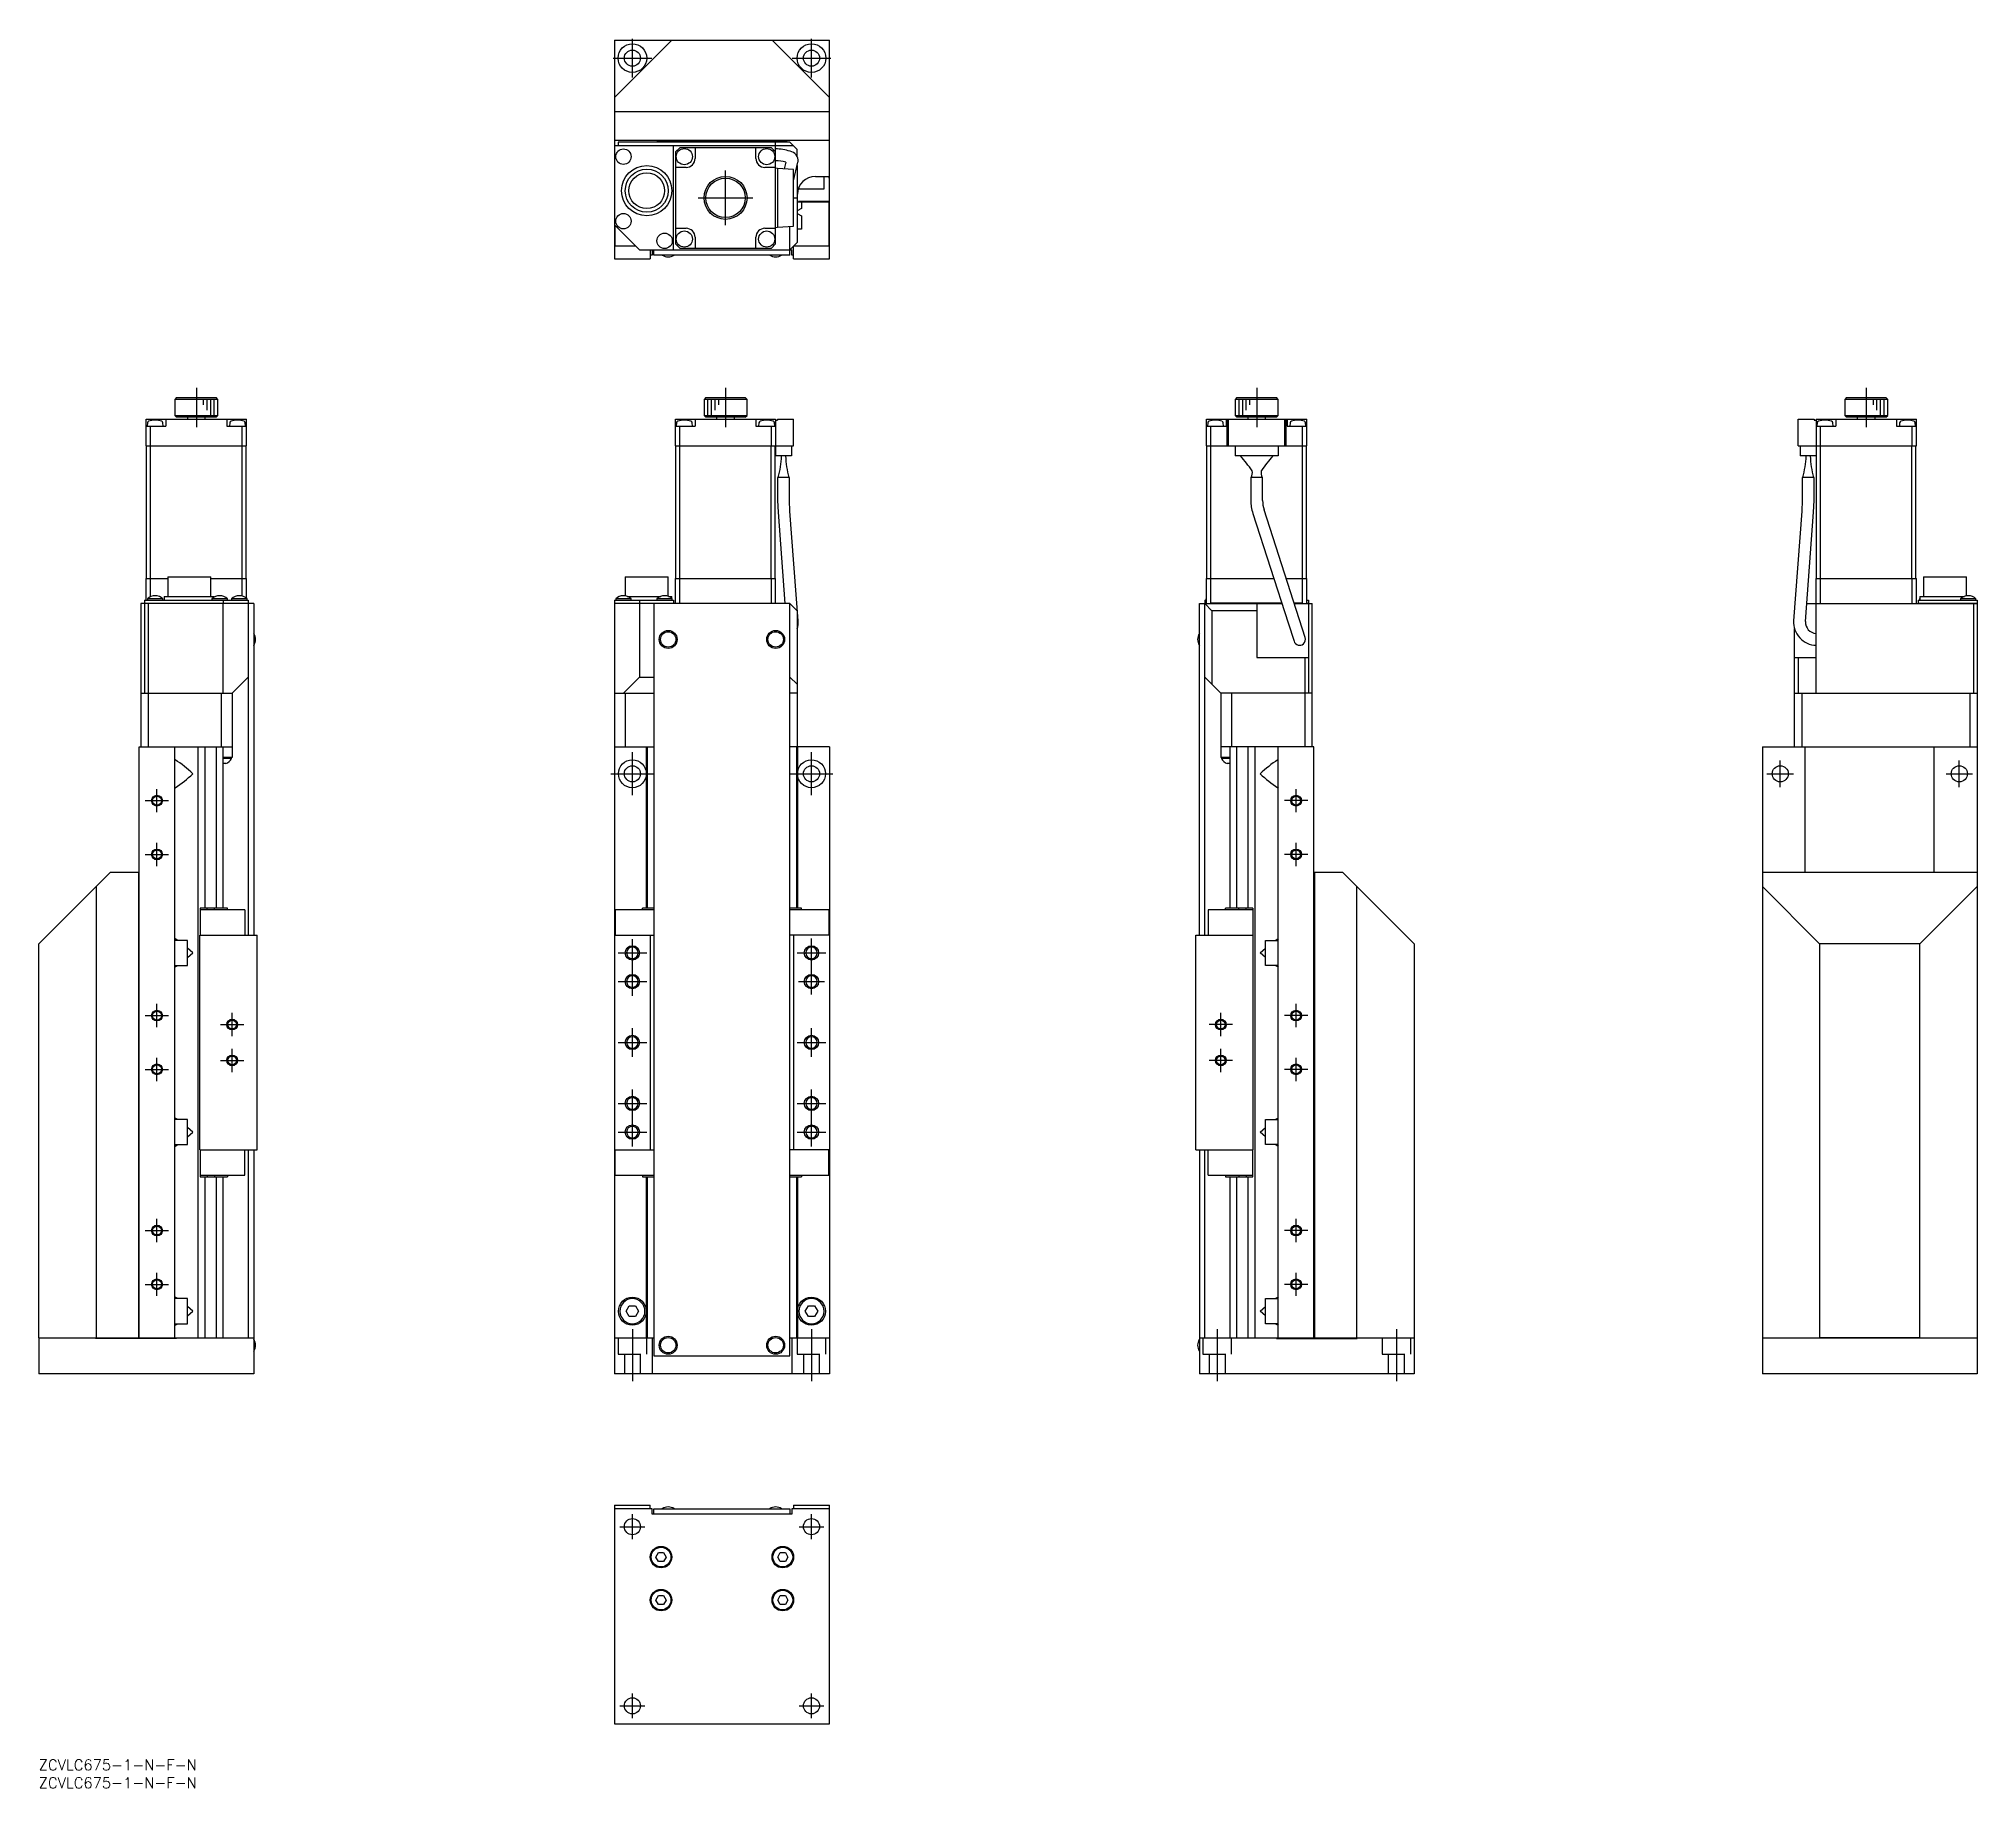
# Model space of a CAD drawing. Extents: x 0 to 541, y -8 to 480.
import ezdxf

# ---------------------------------------------------------------- set-up
doc = ezdxf.new("R2010")
doc.units = 0
doc.header["$LTSCALE"] = 0.5
doc.linetypes.add('CENTER', pattern=[50.8, 31.75, -6.35, 6.35, -6.35])
doc.linetypes.add('DASHED', pattern=[19.05, 12.7, -6.35])
for name, color, linetype in [('MSM_CENTER', 1, 'CENTER'), ('MSM_CONTINUOUS', 7, 'CONTINUOUS'), ('MSM_DASHED', 4, 'DASHED'), ('MSM_NARROW', 5, 'CONTINUOUS'), ('MSM_PART_NUMBER', 7, 'CONTINUOUS')]:
    doc.layers.add(name, color=color, linetype=linetype)
doc.styles.get("Standard").update_dxf_attribs({"font": 'txt.shx', "height": 3, "bigfont": 'bigfont.shx'})

# ---------------------------------------------------------------- blocks, each defined once
blk = doc.blocks.new('*U2')
at = {"layer": 'MSM_PART_NUMBER'}
blk.add_text('ZCVLC675-1-N-F-N', height=3, dxfattribs=at).set_placement((0, -3))
blk = doc.blocks.new('*U3')
at = {"layer": 'MSM_PART_NUMBER'}
blk.add_text('ZCVLC675-1-N-F-N', height=3, dxfattribs=at).set_placement((0, -8))

msp = doc.modelspace()

# ---------------------------------------------------------------- linework, layer by layer
at = {"layer": 'MSM_CENTER'}
for p, q in [((165.74, 469.49), (165.74, 480.29)), ((215.74, 469.49), (215.74, 480.29)), ((160.34, 474.89), (171.14, 474.89)), ((210.34, 474.89), (221.14, 474.89)), ((191.74, 428.29), (191.74, 443.49)), ((184.14, 435.89), (199.34, 435.89)), ((44, 382.87), (44, 371.92)), ((191.74, 382.87), (191.74, 371.92)), ((340.04, 382.87), (340.04, 371.92)), ((510.22, 382.87), (510.22, 371.92)), ((165.74, 269.14), (165.74, 281.14)), ((215.74, 269.14), (215.74, 281.14)), ((486.22, 271.44), (486.22, 278.84)), ((536.22, 271.44), (536.22, 278.84)), ((33, 264.39), (33, 270.89)), ((159.74, 275.14), (171.74, 275.14)), ((209.74, 275.14), (221.74, 275.14)), ((351.04, 264.39), (351.04, 270.89)), ((482.52, 275.14), (489.92, 275.14)), ((532.52, 275.14), (539.92, 275.14)), ((29.75, 267.64), (36.25, 267.64)), ((354.29, 267.64), (347.79, 267.64)), ((33, 249.39), (33, 255.89)), ((351.04, 249.39), (351.04, 255.89)), ((29.75, 252.64), (36.25, 252.64)), ((354.29, 252.64), (347.79, 252.64)), ((165.74, 213.14), (165.74, 229.14)), ((215.74, 213.49), (215.74, 229.14)), ((161.74, 225.14), (169.74, 225.14)), ((211.74, 225.14), (219.74, 225.14)), ((161.74, 217.14), (169.74, 217.14)), ((212.09, 217.14), (219.39, 217.14)), ((29.75, 207.64), (36.25, 207.64)), ((33, 204.39), (33, 210.89)), ((54, 201.89), (54, 208.39)), ((330.04, 201.89), (330.04, 208.39)), ((354.29, 207.64), (347.79, 207.64)), ((351.04, 204.39), (351.04, 210.89)), ((50.75, 205.14), (57.25, 205.14)), ((165.74, 196.14), (165.74, 204.14)), ((215.74, 196.14), (215.74, 204.14)), ((333.29, 205.14), (326.79, 205.14)), ((33, 189.39), (33, 195.89)), ((50.75, 195.14), (57.25, 195.14)), ((54, 191.89), (54, 198.39)), ((161.74, 200.14), (169.74, 200.14)), ((211.74, 200.14), (219.74, 200.14)), ((333.29, 195.14), (326.79, 195.14)), ((330.04, 191.89), (330.04, 198.39)), ((351.04, 189.39), (351.04, 195.89)), ((29.75, 192.64), (36.25, 192.64)), ((354.29, 192.64), (347.79, 192.64)), ((165.74, 171.14), (165.74, 187.14)), ((215.74, 171.14), (215.74, 187.14)), ((161.74, 183.14), (169.74, 183.14)), ((211.74, 183.14), (219.74, 183.14)), ((161.74, 175.14), (169.74, 175.14)), ((211.74, 175.14), (219.74, 175.14)), ((29.75, 147.64), (36.25, 147.64)), ((33, 144.39), (33, 150.89)), ((354.29, 147.64), (347.79, 147.64)), ((351.04, 144.39), (351.04, 150.89)), ((33, 129.39), (33, 135.89)), ((351.04, 129.39), (351.04, 135.89)), ((29.75, 132.64), (36.25, 132.64)), ((354.29, 132.64), (347.79, 132.64)), ((165.74, 120.14), (165.74, 105.64)), ((215.74, 120.14), (215.74, 105.64)), ((329.04, 120.14), (329.04, 105.64)), ((379.04, 120.14), (379.04, 105.64)), ((162.27, 65), (169.22, 65)), ((165.74, 61.53), (165.74, 68.48)), ((212.27, 65), (219.22, 65)), ((215.74, 61.53), (215.74, 68.48)), ((165.74, 11.53), (165.74, 18.48)), ((215.74, 11.53), (215.74, 18.48)), ((162.27, 15), (169.22, 15)), ((212.27, 15), (219.22, 15))]:
    msp.add_line(p, q, dxfattribs=at)
at = {"layer": 'MSM_CONTINUOUS'}
for p, q in [((160.74, 463.89), (176.74, 479.89)), ((160.74, 479.89), (220.74, 479.89)), ((160.74, 479.89), (160.74, 418.89)), ((204.74, 479.89), (220.74, 463.89)), ((220.74, 418.89), (220.74, 479.89)), ((160.74, 464.09), (160.84, 464.09)), ((160.84, 464.09), (160.84, 463.99)), ((220.74, 463.99), (220.64, 463.99)), ((220.74, 459.89), (160.74, 459.89)), ((160.74, 451.99), (160.84, 451.89)), ((220.74, 451.89), (160.74, 451.89)), ((210.74, 450.39), (160.74, 450.39)), ((209.74, 451.39), (161.74, 451.39)), ((161.74, 451.39), (161.74, 450.39)), ((161.74, 450.49), (205.74, 450.49)), ((172.74, 451.59), (172.74, 451.89)), ((208.74, 451.59), (172.74, 451.59)), ((177.24, 421.39), (177.24, 450.39)), ((178.94, 449.89), (177.74, 448.69)), ((204.54, 449.89), (178.94, 449.89)), ((183.24, 449.89), (183.24, 446.89)), ((200.24, 446.89), (200.24, 449.89)), ((205.74, 448.69), (204.54, 449.89)), ((205.74, 450.49), (205.64, 450.39)), ((205.74, 450.49), (205.74, 451.39)), ((205.74, 423.09), (205.74, 450.39)), ((208.74, 451.89), (208.74, 451.59)), ((211.74, 449.39), (209.74, 451.39)), ((211.74, 447.41), (211.74, 449.39)), ((220.64, 451.89), (220.74, 451.99)), ((177.74, 448.69), (177.74, 423.09)), ((180.74, 444.39), (177.74, 444.39)), ((205.74, 444.39), (202.74, 444.39)), ((206.24, 444.1), (205.74, 444.14)), ((206.24, 444.1), (206.24, 427.67)), ((210.74, 443.79), (206.24, 444.1)), ((208.56, 445.82), (208.13, 443.97)), ((210.74, 440.63), (211.96, 445.87)), ((211.74, 444.91), (211.74, 423.39)), ((210.74, 427.99), (210.74, 443.79)), ((212.24, 438.85), (212.24, 438.39)), ((212.24, 438.39), (219.24, 438.39)), ((216.84, 441.89), (220.74, 441.89)), ((219.24, 438.39), (219.24, 441.89)), ((220.64, 441.39), (220.64, 441.89)), ((220.74, 441.39), (220.64, 441.39)), ((210.74, 435.89), (211.74, 435.89)), ((211.84, 435.39), (211.74, 435.39)), ((211.74, 434.79), (220.54, 434.79)), ((211.84, 435.39), (211.84, 436.89)), ((220.74, 434.89), (212.14, 434.89)), ((212.14, 434.89), (212.14, 434.79)), ((212.94, 434.79), (212.94, 432.91)), ((220.54, 434.79), (220.54, 422.39)), ((160.74, 428.39), (167.74, 421.39)), ((160.94, 422.39), (160.94, 428.19)), ((205.74, 427.64), (206.24, 427.67)), ((206.24, 427.67), (210.74, 427.99)), ((209.74, 419.89), (209.74, 427.92)), ((212.94, 432.91), (211.75, 432.22)), ((211.75, 431.55), (212.94, 430.86)), ((212.94, 430.86), (212.94, 427.19)), ((166.74, 422.39), (160.94, 422.39)), ((177.74, 427.39), (180.74, 427.39)), ((177.74, 423.09), (178.94, 421.89)), ((183.24, 424.89), (183.24, 421.89)), ((200.24, 421.89), (200.24, 424.89)), ((202.74, 427.39), (205.74, 427.39)), ((204.54, 421.89), (205.74, 423.09)), ((211.74, 423.39), (209.74, 421.39)), ((210.74, 422.19), (210.54, 422.19)), ((220.54, 422.39), (210.74, 422.39)), ((210.74, 418.89), (210.74, 422.19)), ((212.94, 427.19), (211.74, 427.19)), ((160.74, 418.89), (170.74, 418.89)), ((167.74, 421.39), (210.24, 421.39)), ((170.74, 421.39), (170.74, 418.89)), ((171.24, 419.89), (170.74, 419.89)), ((171.24, 421.39), (171.24, 419.89)), ((171.74, 419.89), (171.74, 421.39)), ((209.74, 421.29), (171.74, 421.29)), ((209.74, 419.89), (171.74, 419.89)), ((178.94, 421.89), (204.54, 421.89)), ((210.24, 419.89), (210.24, 421.39)), ((210.74, 419.89), (210.24, 419.89)), ((210.74, 418.89), (220.74, 418.89)), ((38.5, 380.14), (38, 379.64)), ((38, 379.64), (38, 375.14)), ((50, 379.64), (38, 379.64)), ((38.5, 380.14), (49.5, 380.14)), ((50, 379.64), (49.5, 380.14)), ((50, 375.14), (50, 379.64)), ((186.24, 380.14), (185.74, 379.64)), ((197.74, 379.64), (185.74, 379.64)), ((185.74, 379.64), (185.74, 375.14)), ((186.24, 380.14), (197.24, 380.14)), ((197.74, 379.64), (197.24, 380.14)), ((197.74, 375.14), (197.74, 379.64)), ((334.54, 380.14), (334.04, 379.64)), ((346.04, 379.64), (334.04, 379.64)), ((334.04, 379.64), (334.04, 375.14)), ((334.54, 380.14), (345.54, 380.14)), ((346.04, 379.64), (345.54, 380.14)), ((346.04, 375.14), (346.04, 379.64)), ((504.72, 380.14), (504.22, 379.64)), ((516.22, 379.64), (504.22, 379.64)), ((504.22, 379.64), (504.22, 375.14)), ((504.72, 380.14), (515.72, 380.14)), ((516.22, 379.64), (515.72, 380.14)), ((516.22, 375.14), (516.22, 379.64)), ((30, 366.64), (30, 374.14)), ((30, 374.14), (58, 374.14)), ((35.5, 374.14), (35.5, 372.14)), ((38, 375.14), (38.5, 374.64)), ((38, 375.14), (50, 375.14)), ((49.5, 374.64), (38.5, 374.64)), ((41.5, 374.64), (41.5, 374.14)), ((46.5, 374.14), (46.5, 374.64)), ((49.5, 374.64), (50, 375.14)), ((52.5, 374.14), (52.5, 372.14)), ((58, 366.64), (58, 374.14)), ((177.74, 374.14), (205.74, 374.14)), ((177.74, 366.64), (177.74, 374.14)), ((183.24, 374.14), (183.24, 372.14)), ((185.74, 375.14), (197.74, 375.14)), ((185.74, 375.14), (186.24, 374.64)), ((197.24, 374.64), (186.24, 374.64)), ((189.24, 374.64), (189.24, 374.14)), ((194.24, 374.14), (194.24, 374.64)), ((197.24, 374.64), (197.74, 375.14)), ((200.24, 374.14), (200.24, 372.14)), ((205.74, 374.14), (205.74, 363.84)), ((205.74, 373.84), (206.24, 373.84)), ((206.24, 374.14), (210.74, 374.14)), ((206.24, 374.14), (206.24, 373.84)), ((210.74, 366.64), (210.74, 374.14)), ((326.04, 366.64), (326.04, 374.14)), ((326.04, 374.14), (354.04, 374.14)), ((331.54, 374.14), (331.54, 372.14)), ((331.79, 366.64), (331.79, 373.84)), ((331.79, 373.84), (331.83, 373.84)), ((331.83, 374.14), (331.83, 373.84)), ((332.14, 366.64), (332.14, 374.14)), ((334.04, 375.14), (334.54, 374.64)), ((334.04, 375.14), (346.04, 375.14)), ((345.54, 374.64), (334.54, 374.64)), ((337.54, 374.64), (337.54, 374.14)), ((342.54, 374.14), (342.54, 374.64)), ((345.54, 374.64), (346.04, 375.14)), ((347.94, 366.64), (347.94, 374.14)), ((348.26, 374.14), (348.26, 373.84)), ((348.26, 373.84), (348.29, 373.84)), ((348.29, 366.64), (348.29, 373.84)), ((348.54, 374.14), (348.54, 372.14)), ((354.04, 366.64), (354.04, 374.14)), ((491.22, 366.64), (491.22, 374.14)), ((491.22, 374.14), (495.72, 374.14)), ((495.72, 374.14), (495.72, 373.84)), ((495.72, 373.84), (496.22, 373.84)), ((496.22, 374.14), (524.22, 374.14)), ((496.22, 374.14), (496.22, 363.84)), ((501.72, 374.14), (501.72, 372.14)), ((504.22, 375.14), (516.22, 375.14)), ((504.22, 375.14), (504.72, 374.64)), ((515.72, 374.64), (504.72, 374.64)), ((507.72, 374.64), (507.72, 374.14)), ((512.72, 374.14), (512.72, 374.64)), ((515.72, 374.64), (516.22, 375.14)), ((518.72, 374.14), (518.72, 372.14)), ((524.22, 366.64), (524.22, 374.14)), ((30, 372.14), (35.5, 372.14)), ((30.34, 373.13), (30.25, 372.14)), ((31.2, 366.64), (31.2, 372.14)), ((34.75, 372.14), (34.66, 373.13)), ((52.5, 372.14), (58, 372.14)), ((53.34, 373.13), (53.25, 372.14)), ((56.8, 366.64), (56.8, 372.14)), ((57.75, 372.14), (57.66, 373.13)), ((177.74, 372.14), (183.24, 372.14)), ((178.08, 373.13), (177.99, 372.14)), ((178.94, 366.64), (178.94, 372.14)), ((182.49, 372.14), (182.4, 373.13)), ((200.24, 372.14), (205.74, 372.14)), ((201.08, 373.13), (200.99, 372.14)), ((204.54, 366.64), (204.54, 372.14)), ((205.49, 372.14), (205.4, 373.13)), ((326.04, 372.14), (331.54, 372.14)), ((326.38, 373.13), (326.29, 372.14)), ((327.24, 366.64), (327.24, 372.14)), ((330.79, 372.14), (330.71, 373.13)), ((348.54, 372.14), (354.04, 372.14)), ((349.38, 373.13), (349.29, 372.14)), ((352.84, 366.64), (352.84, 372.14)), ((353.79, 372.14), (353.71, 373.13)), ((496.22, 372.14), (501.72, 372.14)), ((496.55, 373.13), (496.47, 372.14)), ((497.42, 366.64), (497.42, 372.14)), ((500.97, 372.14), (500.88, 373.13)), ((518.72, 372.14), (524.22, 372.14)), ((519.55, 373.13), (519.47, 372.14)), ((523.02, 366.64), (523.02, 372.14)), ((523.97, 372.14), (523.88, 373.13)), ((30, 366.64), (58, 366.64)), ((30.1, 329.64), (30.1, 366.64)), ((31.24, 329.64), (31.24, 366.64)), ((56.76, 329.64), (56.76, 366.64)), ((57.9, 329.64), (57.9, 366.64)), ((177.74, 366.64), (210.74, 366.64)), ((177.84, 329.64), (177.84, 366.64)), ((178.98, 329.64), (178.98, 366.64)), ((204.5, 329.64), (204.5, 366.64)), ((205.64, 329.64), (205.64, 366.64)), ((210.14, 363.84), (205.74, 363.84)), ((210.14, 366.64), (210.14, 363.84)), ((326.04, 366.64), (354.04, 366.64)), ((326.14, 329.64), (326.14, 366.64)), ((327.28, 329.64), (327.28, 366.64)), ((334.04, 366.64), (334.04, 363.84)), ((346.04, 363.84), (334.04, 363.84)), ((346.04, 366.64), (346.04, 363.84)), ((352.8, 329.64), (352.8, 366.64)), ((353.94, 329.64), (353.94, 366.64)), ((491.22, 366.64), (524.22, 366.64)), ((491.82, 366.64), (491.82, 363.84)), ((496.22, 363.84), (491.82, 363.84)), ((496.32, 329.64), (496.32, 366.64)), ((497.46, 329.64), (497.46, 366.64)), ((522.98, 329.64), (522.98, 366.64)), ((524.12, 329.64), (524.12, 366.64)), ((209.59, 357.84), (206.29, 357.84)), ((206.29, 357.84), (206.29, 351.45)), ((209.59, 351.45), (209.59, 357.84)), ((341.69, 357.84), (338.39, 357.84)), ((338.39, 357.84), (338.39, 351.45)), ((341.3, 359.7), (341.34, 359.79)), ((341.69, 351.45), (341.69, 357.84)), ((495.67, 357.84), (492.37, 357.84)), ((492.37, 357.84), (492.37, 351.45)), ((495.67, 351.45), (495.67, 357.84)), ((206.29, 351.45), (206.41, 348.19)), ((206.41, 348.19), (208.33, 322.64)), ((209.7, 348.43), (209.59, 351.45)), ((212, 317.86), (209.7, 348.43)), ((338.97, 347.8), (348.83, 317.23)), ((353.61, 313.16), (342.11, 348.82)), ((492.26, 348.43), (489.96, 317.86)), ((492.37, 351.45), (492.26, 348.43)), ((493.25, 317.62), (495.55, 348.19)), ((495.55, 348.19), (495.67, 351.45)), ((30, 329.64), (36, 329.64)), ((30, 323.64), (30, 329.64)), ((31.2, 324.55), (31.2, 329.64)), ((36, 330.14), (48, 330.14)), ((36, 330.14), (36, 324.64)), ((48, 324.64), (48, 330.14)), ((48, 329.64), (58, 329.64)), ((56.8, 324.73), (56.8, 329.64)), ((58, 324.08), (58, 329.64)), ((163.74, 330.14), (175.74, 330.14)), ((163.74, 330.14), (163.74, 324.8)), ((175.74, 324.67), (175.74, 330.14)), ((177.74, 322.64), (177.74, 329.64)), ((177.74, 329.64), (205.74, 329.64)), ((178.94, 322.64), (178.94, 329.64)), ((204.54, 322.64), (204.54, 329.64)), ((205.74, 322.74), (205.74, 329.64)), ((326.04, 322.64), (326.04, 329.64)), ((326.04, 329.64), (344.82, 329.64)), ((327.24, 322.74), (327.24, 329.64)), ((348.29, 329.64), (354.04, 329.64)), ((352.84, 322.74), (352.84, 329.64)), ((354.04, 322.64), (354.04, 329.64)), ((496.22, 322.74), (496.22, 329.64)), ((496.22, 329.64), (524.22, 329.64)), ((497.42, 322.64), (497.42, 329.64)), ((523.02, 322.64), (523.02, 329.64)), ((524.22, 322.64), (524.22, 329.64)), ((526.22, 330.14), (538.22, 330.14)), ((526.22, 330.14), (526.22, 324.64)), ((538.22, 324.8), (538.22, 330.14)), ((28.5, 322.64), (28.5, 282.64)), ((29.4, 322.64), (28.5, 322.64)), ((29.4, 322.64), (29.5, 322.54)), ((29.5, 323.64), (29.5, 322.74)), ((29.5, 323.64), (58.5, 323.64)), ((29.5, 322.74), (58.5, 322.74)), ((29.5, 322.74), (29.6, 322.64)), ((29.5, 322.64), (29.5, 297.64)), ((58.5, 322.64), (29.5, 322.64)), ((34.65, 323.93), (30.35, 323.93)), ((30.35, 323.93), (30.35, 323.64)), ((30.5, 322.64), (30.5, 282.64)), ((34.65, 323.64), (34.65, 323.93)), ((35, 324.64), (49, 324.64)), ((35, 324.64), (35, 323.64)), ((52.65, 323.93), (48.35, 323.93)), ((48.35, 323.93), (48.35, 323.64)), ((49, 324.44), (49, 324.64)), ((51.46, 322.64), (51.5, 322.74)), ((51.5, 323.64), (51.5, 322.74)), ((51.5, 297.64), (51.5, 322.64)), ((52.65, 323.64), (52.65, 323.93)), ((58.15, 323.93), (53.85, 323.93)), ((53.85, 323.93), (53.85, 323.64)), ((58.15, 323.64), (58.15, 323.93)), ((58.4, 322.64), (58.5, 322.74)), ((58.5, 323.64), (58.5, 322.74)), ((58.6, 322.64), (58.5, 322.54)), ((58.5, 322.64), (58.5, 230.14)), ((60, 322.64), (58.6, 322.64)), ((60, 322.64), (60, 230.14)), ((160.74, 323.64), (177.24, 323.64)), ((160.74, 323.64), (160.74, 322.74)), ((160.84, 322.64), (160.74, 322.74)), ((160.74, 322.74), (177.24, 322.74)), ((160.74, 322.64), (160.74, 107.64)), ((209.74, 322.64), (160.74, 322.64)), ((165.39, 323.93), (161.09, 323.93)), ((161.09, 323.93), (161.09, 323.64)), ((164.32, 324.64), (173.66, 324.64)), ((165.39, 323.64), (165.39, 323.93)), ((167.74, 323.64), (167.74, 322.74)), ((167.78, 322.64), (167.74, 322.74)), ((167.74, 322.64), (167.74, 302.14)), ((171.74, 322.64), (171.74, 112.64)), ((176.89, 323.93), (172.59, 323.93)), ((172.59, 323.93), (172.59, 323.64)), ((175.82, 324.64), (176.74, 324.64)), ((176.74, 324.08), (176.74, 324.64)), ((176.89, 323.64), (176.89, 323.93)), ((177.14, 322.64), (177.24, 322.74)), ((177.24, 323.64), (177.24, 322.74)), ((205.64, 322.64), (205.74, 322.74)), ((211.74, 320.64), (209.74, 322.64)), ((209.74, 112.64), (209.74, 322.64)), ((211.74, 320.64), (211.74, 282.64)), ((324.04, 230.14), (324.04, 322.64)), ((324.04, 322.64), (325.44, 322.64)), ((325.54, 322.54), (325.44, 322.64)), ((325.54, 323.64), (325.54, 322.74)), ((325.54, 323.64), (326.04, 323.64)), ((325.64, 322.64), (325.54, 322.74)), ((325.54, 322.74), (326.04, 322.74)), ((325.54, 230.14), (325.54, 322.64)), ((327.54, 320.64), (325.54, 322.64)), ((325.54, 322.64), (347.08, 322.64)), ((326.04, 323.93), (325.89, 323.93)), ((325.89, 323.93), (325.89, 323.64)), ((327.14, 322.64), (327.24, 322.74)), ((347.05, 322.74), (327.24, 322.74)), ((327.54, 320.64), (327.54, 300.14)), ((340.04, 320.64), (327.54, 320.64)), ((340.04, 322.64), (340.04, 307.64)), ((352.84, 322.74), (350.52, 322.74)), ((350.55, 322.64), (354.54, 322.64)), ((352.84, 322.74), (352.94, 322.64)), ((354.04, 323.64), (354.54, 323.64)), ((354.04, 322.74), (354.54, 322.74)), ((354.54, 322.74), (354.44, 322.64)), ((354.54, 323.64), (354.54, 322.74)), ((354.54, 322.64), (354.54, 297.64)), ((354.64, 322.64), (354.54, 322.54)), ((354.64, 297.64), (354.64, 322.64)), ((354.64, 322.64), (355.54, 322.64)), ((355.54, 282.64), (355.54, 322.64)), ((493.62, 322.64), (541.22, 322.64)), ((496.22, 322.74), (496.32, 322.64)), ((496.22, 297.64), (496.22, 322.64)), ((524.72, 323.64), (541.22, 323.64)), ((524.72, 323.64), (524.72, 322.74)), ((524.72, 322.74), (541.22, 322.74)), ((524.72, 322.74), (524.82, 322.64)), ((525.22, 323.93), (525.07, 323.93)), ((525.07, 323.93), (525.07, 323.64)), ((525.22, 324.64), (537.64, 324.64)), ((525.22, 324.64), (525.22, 323.64)), ((540.87, 323.93), (536.57, 323.93)), ((536.57, 323.93), (536.57, 323.64)), ((540.22, 322.64), (540.22, 297.64)), ((540.87, 323.64), (540.87, 323.93)), ((541.22, 322.74), (541.12, 322.64)), ((541.22, 323.64), (541.22, 322.74)), ((541.22, 322.64), (541.22, 107.64)), ((348.83, 317.23), (350.47, 312.15)), ((490.22, 282.64), (490.22, 315.57)), ((340.04, 307.64), (354.54, 307.64)), ((353.54, 282.64), (353.54, 307.64)), ((490.22, 307.64), (496.22, 307.64)), ((491.22, 307.64), (491.22, 297.64)), ((54, 297.64), (58.5, 302.14)), ((163.24, 297.64), (167.74, 302.14)), ((167.74, 302.14), (171.74, 302.14)), ((209.74, 302.14), (211.74, 300.14)), ((325.54, 302.14), (327.54, 300.14)), ((327.54, 300.14), (329.94, 297.74)), ((330.04, 297.64), (329.94, 297.74)), ((28.5, 297.64), (54, 297.64)), ((51, 282.64), (51, 297.64)), ((54, 297.64), (54, 279.64)), ((160.74, 297.64), (171.74, 297.64)), ((163.74, 297.64), (163.74, 282.64)), ((211.74, 297.64), (209.74, 297.64)), ((330.04, 297.64), (330.04, 279.64)), ((355.54, 297.64), (330.04, 297.64)), ((333.04, 297.64), (333.04, 282.64)), ((490.22, 297.64), (541.22, 297.64)), ((492.22, 297.64), (492.22, 282.64)), ((539.22, 282.64), (539.22, 297.64)), ((28, 117.64), (28, 282.64)), ((28, 282.64), (54, 282.64)), ((38, 117.64), (38, 282.64)), ((44.5, 117.64), (44.5, 282.64)), ((46.46, 237.64), (46.46, 282.64)), ((49.54, 282.64), (49.54, 237.64)), ((51.5, 237.64), (51.5, 282.64)), ((160.74, 282.64), (171.74, 282.64)), ((169.64, 237.64), (169.64, 282.64)), ((169.94, 237.64), (169.94, 282.64)), ((220.74, 282.64), (209.74, 282.64)), ((211.54, 282.64), (211.54, 237.64)), ((211.84, 282.64), (211.84, 237.64)), ((220.74, 282.64), (220.74, 107.64)), ((356.04, 282.64), (330.04, 282.64)), ((332.54, 282.64), (332.54, 237.64)), ((334.51, 237.64), (334.51, 282.64)), ((337.58, 282.64), (337.58, 237.64)), ((339.54, 282.64), (339.54, 117.64)), ((346.04, 117.64), (346.04, 282.64)), ((356.04, 117.64), (356.04, 282.64)), ((481.22, 282.64), (481.22, 107.64)), ((481.22, 282.64), (541.22, 282.64)), ((493.22, 247.64), (493.22, 282.64)), ((529.22, 247.64), (529.22, 282.64)), ((38, 278.88), (38.12, 279.04)), ((54, 279.64), (51.5, 279.64)), ((53.85, 279.44), (51.5, 279.44)), ((52.22, 277.99), (51.5, 277.99)), ((53.85, 279.44), (53.85, 279.64)), ((332.54, 279.64), (330.04, 279.64)), ((330.19, 279.64), (330.19, 279.44)), ((332.54, 279.44), (330.19, 279.44)), ((332.54, 277.99), (331.82, 277.99)), ((346.04, 278.88), (345.92, 279.04)), ((38, 271.4), (38.12, 271.24)), ((346.04, 271.4), (345.92, 271.24)), ((20, 247.64), (0, 227.64)), ((16, 243.64), (16, 117.64)), ((20, 247.64), (28, 247.64)), ((27.9, 117.64), (27.9, 247.64)), ((356.04, 247.64), (364.04, 247.64)), ((356.14, 247.64), (356.14, 117.64)), ((384.04, 227.64), (364.04, 247.64)), ((368.04, 117.64), (368.04, 243.64)), ((481.22, 247.64), (541.22, 247.64)), ((497.22, 227.64), (481.22, 243.64)), ((541.22, 243.64), (525.22, 227.64)), ((45.1, 237.64), (45.1, 230.14)), ((52.7, 237.64), (45.1, 237.64)), ((57.5, 237.14), (45.1, 237.14)), ((46.98, 237.14), (46.98, 237.64)), ((49.02, 237.14), (49.02, 237.64)), ((52.7, 237.14), (52.7, 237.64)), ((52.7, 237.14), (52.7, 237.64)), ((57.5, 237.14), (57.5, 230.14)), ((57.5, 237.14), (57.5, 230.14)), ((160.94, 237.14), (160.94, 230.14)), ((171.74, 237.14), (160.94, 237.14)), ((168.54, 237.14), (168.54, 237.64)), ((171.74, 237.64), (168.54, 237.64)), ((212.94, 237.64), (209.74, 237.64)), ((220.54, 237.14), (209.74, 237.14)), ((212.94, 237.14), (212.94, 237.64)), ((220.54, 237.14), (220.54, 230.14)), ((326.54, 237.14), (326.54, 230.14)), ((338.94, 237.14), (326.54, 237.14)), ((331.34, 237.14), (331.34, 237.64)), ((338.94, 237.64), (331.34, 237.64)), ((335.02, 237.14), (335.02, 237.64)), ((337.07, 237.14), (337.07, 237.64)), ((338.94, 237.64), (338.94, 230.14)), ((0, 117.74), (0, 227.64)), ((38.12, 229.04), (38, 228.88)), ((41.5, 228.64), (38, 228.64)), ((38.87, 228.64), (38.12, 229.04)), ((41.5, 221.64), (41.5, 228.64)), ((45, 170.14), (45, 230.14)), ((45, 230.14), (61, 230.14)), ((61, 170.14), (61, 230.14)), ((160.74, 230.14), (171.74, 230.14)), ((170.74, 230.14), (170.74, 170.14)), ((220.74, 230.14), (209.74, 230.14)), ((210.74, 230.14), (210.74, 170.14)), ((323.04, 170.14), (323.04, 230.14)), ((323.04, 230.14), (339.04, 230.14)), ((339.04, 170.14), (339.04, 230.14)), ((342.54, 221.64), (342.54, 228.64)), ((342.54, 228.64), (346.04, 228.64)), ((345.17, 228.64), (345.92, 229.04)), ((345.92, 229.04), (346.04, 228.88)), ((384.04, 227.64), (384.04, 117.74)), ((525.22, 227.64), (497.22, 227.64)), ((497.22, 227.64), (497.22, 117.74)), ((525.22, 117.74), (525.22, 227.64)), ((43, 225.14), (41.5, 226.46)), ((41.5, 223.82), (43, 225.14)), ((341.04, 225.14), (342.54, 226.46)), ((342.54, 223.82), (341.04, 225.14)), ((38, 221.64), (41.5, 221.64)), ((38, 221.4), (38.12, 221.24)), ((38.12, 221.24), (38.87, 221.64)), ((346.04, 221.64), (342.54, 221.64)), ((345.92, 221.24), (345.17, 221.64)), ((346.04, 221.4), (345.92, 221.24)), ((38.12, 179.04), (38, 178.88)), ((41.5, 178.64), (38, 178.64)), ((38.87, 178.64), (38.12, 179.04)), ((41.5, 171.64), (41.5, 178.64)), ((342.54, 171.64), (342.54, 178.64)), ((342.54, 178.64), (346.04, 178.64)), ((345.17, 178.64), (345.92, 179.04)), ((345.92, 179.04), (346.04, 178.88)), ((43, 175.14), (41.5, 176.46)), ((41.5, 173.82), (43, 175.14)), ((341.04, 175.14), (342.54, 176.46)), ((342.54, 173.82), (341.04, 175.14)), ((38, 171.64), (41.5, 171.64)), ((38, 171.4), (38.12, 171.24)), ((38.12, 171.24), (38.87, 171.64)), ((45, 170.14), (61, 170.14)), ((45.1, 170.14), (45.1, 162.64)), ((57.5, 163.14), (57.5, 170.14)), ((57.5, 163.14), (57.5, 170.14)), ((58.5, 170.14), (58.5, 117.64)), ((60, 170.14), (60, 107.64)), ((160.74, 170.14), (171.74, 170.14)), ((160.94, 163.14), (160.94, 170.14)), ((220.74, 170.14), (209.74, 170.14)), ((220.54, 163.14), (220.54, 170.14)), ((323.04, 170.14), (339.04, 170.14)), ((324.04, 170.14), (324.04, 107.64)), ((325.54, 117.64), (325.54, 170.14)), ((326.54, 163.14), (326.54, 170.14)), ((338.94, 162.64), (338.94, 170.14)), ((346.04, 171.64), (342.54, 171.64)), ((345.92, 171.24), (345.17, 171.64)), ((346.04, 171.4), (345.92, 171.24)), ((45.1, 163.14), (57.5, 163.14)), ((45.1, 162.64), (52.7, 162.64)), ((46.46, 117.64), (46.46, 162.64)), ((46.98, 163.14), (46.98, 162.64)), ((49.02, 163.14), (49.02, 162.64)), ((49.54, 162.64), (49.54, 117.64)), ((51.5, 117.64), (51.5, 162.64)), ((52.7, 163.14), (52.7, 162.64)), ((52.7, 163.14), (52.7, 162.64)), ((160.94, 163.14), (171.74, 163.14)), ((168.54, 163.14), (168.54, 162.64)), ((168.54, 162.64), (171.74, 162.64)), ((169.64, 117.64), (169.64, 162.64)), ((169.94, 117.64), (169.94, 162.64)), ((209.74, 163.14), (220.54, 163.14)), ((209.74, 162.64), (212.94, 162.64)), ((211.54, 162.64), (211.54, 117.64)), ((211.84, 162.64), (211.84, 117.64)), ((212.94, 163.14), (212.94, 162.64)), ((326.54, 163.14), (338.94, 163.14)), ((331.34, 163.14), (331.34, 162.64)), ((331.34, 162.64), (338.94, 162.64)), ((332.54, 162.64), (332.54, 117.64)), ((334.51, 117.64), (334.51, 162.64)), ((335.02, 163.14), (335.02, 162.64)), ((337.07, 163.14), (337.07, 162.64)), ((337.58, 162.64), (337.58, 117.64)), ((38.12, 129.04), (38, 128.88)), ((41.5, 128.64), (38, 128.64)), ((38.87, 128.64), (38.12, 129.04)), ((41.5, 121.64), (41.5, 128.64)), ((43, 125.14), (41.5, 126.46)), ((41.5, 123.82), (43, 125.14)), ((164.01, 125.14), (164.87, 126.64)), ((164.87, 123.64), (164.01, 125.14)), ((164.87, 126.64), (166.61, 126.64)), ((166.61, 126.64), (167.47, 125.14)), ((167.47, 125.14), (166.61, 123.64)), ((214.01, 125.14), (214.87, 126.64)), ((214.87, 123.64), (214.01, 125.14)), ((214.87, 126.64), (216.61, 126.64)), ((216.61, 126.64), (217.47, 125.14)), ((217.47, 125.14), (216.61, 123.64)), ((341.04, 125.14), (342.54, 126.46)), ((342.54, 123.82), (341.04, 125.14)), ((342.54, 121.64), (342.54, 128.64)), ((342.54, 128.64), (346.04, 128.64)), ((345.17, 128.64), (345.92, 129.04)), ((345.92, 129.04), (346.04, 128.88)), ((38, 121.64), (41.5, 121.64)), ((38, 121.4), (38.12, 121.24)), ((38.12, 121.24), (38.87, 121.64)), ((166.61, 123.64), (164.87, 123.64)), ((216.61, 123.64), (214.87, 123.64)), ((346.04, 121.64), (342.54, 121.64)), ((345.92, 121.24), (345.17, 121.64)), ((346.04, 121.4), (345.92, 121.24)), ((0, 117.74), (0.1, 117.64)), ((0, 117.64), (0, 107.64)), ((60, 117.64), (0, 117.64)), ((15.8, 117.54), (15.8, 117.64)), ((38.5, 117.54), (15.8, 117.54)), ((38.5, 117.54), (38.5, 117.64)), ((171.74, 117.64), (160.74, 117.64)), ((171.24, 117.64), (171.24, 107.64)), ((220.74, 117.64), (209.74, 117.64)), ((210.24, 117.64), (210.24, 107.64)), ((384.04, 117.64), (324.04, 117.64)), ((345.54, 117.54), (345.54, 117.64)), ((345.54, 117.54), (368.14, 117.54)), ((368.14, 117.54), (368.14, 117.64)), ((383.94, 117.64), (384.04, 117.74)), ((384.04, 117.64), (384.04, 107.64)), ((541.22, 117.64), (481.22, 117.64)), ((497.12, 117.64), (497.22, 117.74)), ((525.22, 117.74), (497.22, 117.74)), ((525.22, 117.74), (525.32, 117.64)), ((171.74, 112.64), (209.74, 112.64)), ((60, 107.64), (0, 107.64)), ((220.74, 107.64), (160.74, 107.64)), ((384.04, 107.64), (324.04, 107.64)), ((541.22, 107.64), (481.22, 107.64)), ((160.74, 71), (160.74, 10)), ((160.74, 71), (170.74, 71)), ((170.74, 70), (170.74, 71)), ((210.74, 71), (220.74, 71)), ((210.74, 71), (210.74, 70)), ((220.74, 10), (220.74, 71)), ((171.24, 70), (160.74, 70)), ((171.24, 68.5), (171.24, 70)), ((210.24, 68.5), (171.24, 68.5)), ((171.74, 70), (209.74, 70)), ((171.74, 68.5), (171.74, 70)), ((171.74, 68.6), (209.74, 68.6)), ((209.74, 70), (209.74, 68.5)), ((210.24, 70), (210.24, 68.5)), ((220.74, 70), (210.24, 70)), ((172.3, 56.5), (173.02, 57.75)), ((173.02, 55.25), (172.3, 56.5)), ((173.02, 57.75), (174.46, 57.75)), ((174.46, 55.25), (173.02, 55.25)), ((174.46, 57.75), (175.18, 56.5)), ((175.18, 56.5), (174.46, 55.25)), ((206.3, 56.5), (207.02, 57.75)), ((207.02, 55.25), (206.3, 56.5)), ((207.02, 57.75), (208.46, 57.75)), ((208.46, 55.25), (207.02, 55.25)), ((208.46, 57.75), (209.18, 56.5)), ((209.18, 56.5), (208.46, 55.25)), ((172.3, 44.5), (173.02, 45.75)), ((173.02, 43.25), (172.3, 44.5)), ((173.02, 45.75), (174.46, 45.75)), ((174.46, 45.75), (175.18, 44.5)), ((175.18, 44.5), (174.46, 43.25)), ((206.3, 44.5), (207.02, 45.75)), ((207.02, 43.25), (206.3, 44.5)), ((207.02, 45.75), (208.46, 45.75)), ((208.46, 45.75), (209.18, 44.5)), ((209.18, 44.5), (208.46, 43.25)), ((174.46, 43.25), (173.02, 43.25)), ((208.46, 43.25), (207.02, 43.25)), ((160.74, 10), (220.74, 10))]:
    msp.add_line(p, q, dxfattribs=at)
for centre, radius in [((165.74, 474.89), 4), ((165.74, 474.89), 2.25), ((215.74, 474.89), 4), ((215.74, 474.89), 2.25), ((163.24, 447.39), 2.15), ((180.24, 447.39), 2.25), ((203.24, 447.39), 2.25), ((169.74, 437.89), 7), ((169.74, 437.89), 6), ((169.74, 437.89), 5), ((191.74, 435.89), 6), ((191.74, 435.89), 5.5), ((163.24, 429.39), 2.15), ((174.74, 423.89), 2.15), ((180.24, 424.39), 2.25), ((203.24, 424.39), 2.25), ((175.74, 312.64), 2.5), ((175.74, 312.64), 2.15), ((205.74, 312.64), 2.5), ((205.74, 312.64), 2.15), ((165.74, 275.14), 3.9), ((165.74, 275.14), 2.25), ((215.74, 275.14), 3.9), ((215.74, 275.14), 2.25), ((486.22, 275.14), 2.25), ((536.22, 275.14), 2.25), ((33, 267.64), 1.23), ((351.04, 267.64), 1.23), ((33, 252.64), 1.23), ((351.04, 252.64), 1.23), ((33, 207.64), 1.23), ((54, 205.14), 1.23), ((330.04, 205.14), 1.23), ((351.04, 207.64), 1.23), ((54, 195.14), 1.23), ((330.04, 195.14), 1.23), ((33, 192.64), 1.23), ((351.04, 192.64), 1.23), ((33, 147.64), 1.23), ((351.04, 147.64), 1.23), ((33, 132.64), 1.23), ((351.04, 132.64), 1.23), ((165.74, 125.14), 3.9), ((215.74, 125.14), 3.9), ((175.74, 115.64), 2.5), ((175.74, 115.64), 2.15), ((205.74, 115.64), 2.5), ((205.74, 115.64), 2.15), ((165.74, 65), 2.25), ((215.74, 65), 2.25), ((173.74, 56.5), 3), ((173.74, 56.5), 2.75), ((207.74, 56.5), 3), ((207.74, 56.5), 2.75), ((173.74, 44.5), 3), ((173.74, 44.5), 2.75), ((207.74, 44.5), 3), ((207.74, 44.5), 2.75), ((165.74, 15), 2.25), ((215.74, 15), 2.25)]:
    msp.add_circle(centre, radius, dxfattribs=at)
at = {"layer": 'MSM_CONTINUOUS', "extrusion": (0, 0, -1)}
for centre, radius in [((-165.74, 225.14), 1.62), ((-215.74, 225.14), 1.62), ((-165.74, 217.14), 1.62), ((-215.74, 217.14), 1.62), ((-165.74, 200.14), 1.62), ((-215.74, 200.14), 1.62), ((-165.74, 183.14), 1.62), ((-215.74, 183.14), 1.62), ((-165.74, 175.14), 1.62), ((-215.74, 175.14), 1.62), ((-165.74, 125.14), 3.5), ((-215.74, 125.14), 3.5)]:
    msp.add_circle(centre, radius, dxfattribs=at)
at = {"layer": 'MSM_CONTINUOUS'}
for centre, radius, start, end in [((205.68, 436.26), 13.28, 72.1748, 89.7441), ((180.74, 446.89), 2.5, 270, 0), ((202.74, 446.89), 2.5, 180, 270), ((205.71, 436.32), 9.91, 73.2914, 89.8447), ((209.33, 446.26), 2.67, 352.8096, 80.973), ((216.84, 436.89), 5, 90, 180), ((180.74, 424.89), 2.5, 0, 90), ((202.74, 424.89), 2.5, 90, 180), ((175.74, 422.39), 3, 236.4427, 303.5573), ((205.74, 422.39), 3, 236.4427, 303.5573), ((30.83, 373.08), 0.5, 107.6292, 175), ((32.5, 367.84), 6, 72.3708, 107.6292), ((34.17, 373.08), 0.5, 5, 72.3708), ((53.83, 373.08), 0.5, 107.6292, 175), ((55.5, 367.84), 6, 72.3708, 107.6292), ((57.17, 373.08), 0.5, 5, 72.3708), ((178.58, 373.08), 0.5, 107.6292, 175), ((180.24, 367.84), 6, 72.3708, 107.6292), ((181.91, 373.08), 0.5, 5, 72.3708), ((201.58, 373.08), 0.5, 107.6292, 175), ((203.24, 367.84), 6, 72.3708, 107.6292), ((204.91, 373.08), 0.5, 5, 72.3708), ((326.88, 373.08), 0.5, 107.6292, 175), ((328.54, 367.84), 6, 72.3708, 107.6292), ((330.21, 373.08), 0.5, 5, 72.3708), ((349.88, 373.08), 0.5, 107.6292, 175), ((351.54, 367.84), 6, 72.3708, 107.6292), ((353.21, 373.08), 0.5, 5, 72.3708), ((497.05, 373.08), 0.5, 107.6292, 175), ((498.72, 367.84), 6, 72.3708, 107.6292), ((500.38, 373.08), 0.5, 5, 72.3708), ((520.05, 373.08), 0.5, 107.6292, 175), ((521.72, 367.84), 6, 72.3708, 107.6292), ((523.38, 373.08), 0.5, 5, 72.3708), ((180.5, 364.99), 26.91, 344.5954, 357.5566), ((237.08, 365.26), 28.62, 182.8322, 195.0159), ((299.01, 331.81), 48.58, 35.093, 41.2478), ((390.22, 324.49), 60.29, 139.2516, 144.1616), ((464.88, 365.26), 28.62, 344.9841, 357.1678), ((523.43, 365.3), 28.89, 182.8902, 194.9579), ((335.86, 359.11), 2.97, 334.6953, 12.2257), ((344.47, 359.15), 3.21, 170.2787, 204.1179), ((350.29, 351.45), 11.9, 179.9931, 197.8657), ((350.29, 351.45), 8.59, 179.9886, 197.8626), ((32.5, 321.84), 3, 44.22, 135.78), ((50.5, 321.84), 3, 44.22, 135.78), ((56, 321.84), 3, 44.22, 135.78), ((163.24, 321.84), 3, 44.22, 135.78), ((174.74, 321.84), 3, 44.22, 135.78), ((538.72, 321.84), 3, 44.22, 135.78), ((328.04, 321.84), 3, 131.8103, 135.78), ((527.22, 321.84), 3, 131.8103, 135.78), ((527.22, 321.84), 3, 109.4712, 111.0395), ((57.5, 312.64), 3, 326.4427, 33.5573), ((205.83, 317.4), 6.19, 342.7799, 4.2978), ((326.54, 312.64), 3, 146.4427, 213.5573), ((496.44, 317.49), 6.49, 176.7108, 268.0466), ((496.43, 317.49), 3.19, 177.716, 266.1801), ((352.04, 312.65), 1.65, 197.7266, 310.898), ((352.03, 312.65), 1.65, 310.9824, 17.9812), ((21.2, 252.88), 31.15, 45.6019, 57.107), ((51, 281), 3.25, 292.061, 331.2734), ((333.04, 281), 3.25, 208.7266, 247.939), ((362.84, 252.88), 31.15, 122.893, 134.3981), ((21.2, 297.4), 31.15, 302.893, 314.3981), ((362.84, 297.4), 31.15, 225.6019, 237.107), ((57.5, 115.64), 3, 326.4427, 33.5573), ((326.54, 115.64), 3, 146.4427, 213.5573), ((175.74, 67.5), 3, 56.4427, 123.5573), ((205.74, 67.5), 3, 56.4427, 123.5573)]:
    msp.add_arc(centre, radius, start, end, dxfattribs=at)
at = {"layer": 'MSM_DASHED'}
for p, q in [((161.74, 117.64), (161.74, 113.14)), ((169.74, 113.14), (169.74, 117.64)), ((211.74, 117.64), (211.74, 113.14)), ((219.74, 113.14), (219.74, 117.64)), ((325.04, 117.64), (325.04, 113.14)), ((333.04, 113.14), (333.04, 117.64)), ((375.04, 117.64), (375.04, 113.14)), ((383.04, 113.14), (383.04, 117.64)), ((161.74, 113.14), (169.74, 113.14)), ((163.49, 113.14), (163.49, 107.64)), ((167.99, 107.64), (167.99, 113.14)), ((211.74, 113.14), (219.74, 113.14)), ((213.49, 113.14), (213.49, 107.64)), ((217.99, 107.64), (217.99, 113.14)), ((325.04, 113.14), (333.04, 113.14)), ((326.79, 113.14), (326.79, 107.64)), ((331.29, 107.64), (331.29, 113.14)), ((375.04, 113.14), (383.04, 113.14)), ((376.79, 113.14), (376.79, 107.64)), ((381.29, 107.64), (381.29, 113.14))]:
    msp.add_line(p, q, dxfattribs=at)
at = {"layer": 'MSM_NARROW'}
for p, q in [((46, 378.14), (46, 379.64)), ((47, 376.64), (47, 379.64)), ((48, 375.14), (48, 379.64)), ((49, 375.14), (49, 379.64)), ((186.74, 379.64), (186.74, 375.14)), ((187.74, 379.64), (187.74, 375.14)), ((188.74, 379.64), (188.74, 376.64)), ((189.74, 379.64), (189.74, 378.14)), ((335.04, 379.64), (335.04, 375.14)), ((336.04, 379.64), (336.04, 375.14)), ((337.04, 379.64), (337.04, 376.64)), ((338.04, 379.64), (338.04, 378.14)), ((512.22, 378.14), (512.22, 379.64)), ((513.22, 376.64), (513.22, 379.64)), ((514.22, 375.14), (514.22, 379.64)), ((515.22, 375.14), (515.22, 379.64))]:
    msp.add_line(p, q, dxfattribs=at)
for centre, radius in [((33, 267.64), 1.5), ((351.04, 267.64), 1.5), ((33, 252.64), 1.5), ((351.04, 252.64), 1.5), ((165.74, 225.14), 2), ((215.74, 225.14), 2), ((165.74, 217.14), 2), ((215.74, 217.14), 2), ((33, 207.64), 1.5), ((54, 205.14), 1.5), ((330.04, 205.14), 1.5), ((351.04, 207.64), 1.5), ((165.74, 200.14), 2), ((215.74, 200.14), 2), ((54, 195.14), 1.5), ((330.04, 195.14), 1.5), ((33, 192.64), 1.5), ((351.04, 192.64), 1.5), ((165.74, 183.14), 2), ((215.74, 183.14), 2), ((165.74, 175.14), 2), ((215.74, 175.14), 2), ((33, 147.64), 1.5), ((351.04, 147.64), 1.5), ((33, 132.64), 1.5), ((351.04, 132.64), 1.5)]:
    msp.add_circle(centre, radius, dxfattribs=at)

# ---------------------------------------------------------------- block references
at = {"layer": 'MSM_CONTINUOUS'}
for name in ['*U2', '*U3']:
    msp.add_blockref(name, (0, 0), dxfattribs=at)

doc.saveas('drawing.dxf')
